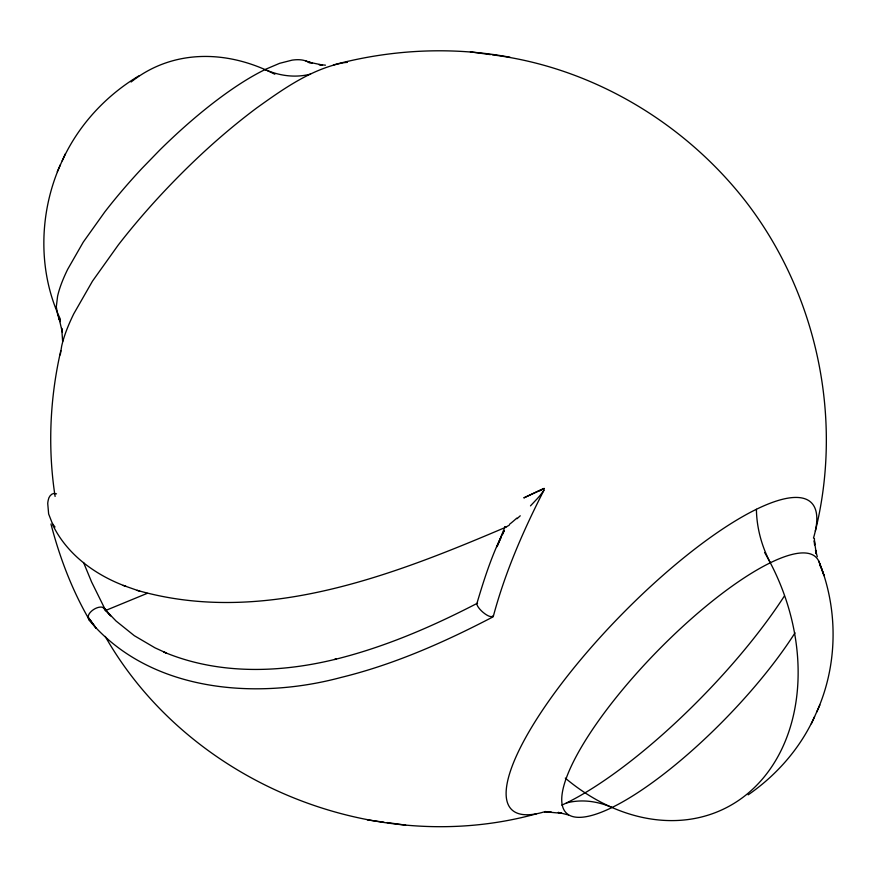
<?xml version="1.0" encoding="UTF-8"?>
<svg xmlns="http://www.w3.org/2000/svg" width="877" height="877" viewBox="0 0 877 877"><rect width="100%" height="100%" fill="white"/><g stroke="black" fill="none" stroke-linecap="round" stroke-linejoin="round"><path stroke-width="1.32" d="M105.383 610.765L104.845 608.802L110.623 615.884L103.047 607.432C96.163 604.922 82.438 616.092 90.769 620.96M60.283 354.889L61.653 346.196A220.171 59.066 -45.7 0 1 73.767 313.813L92.491 281.133L118.252 245.023A219.919 59 -45.7 0 1 156.161 200.044C186.856 166.466 220.237 135.222 256.698 107.97C283.074 89.103 310.699 69.404 343.05 62.815A218.822 58.704 -45.7 0 1 347.38 62.366M504.966 526.628L505.854 527.209L509.318 525.093M815.358 531.002C843.433 417.759 816.827 293.291 745.461 201.096C683.961 122.298 591.668 67.343 492.183 54.812M60.798 350.69C49.857 398.333 47.632 448.081 55.098 496.437M60.458 164.635C38.95 212.936 37.7 271.388 60.425 319.327M816.695 712.036C837.601 665.61 838.39 610.787 819.71 563.483M504.933 527L496.952 546.733L501.348 536.998M62.223 160.809C78.217 125.532 105.635 95.768 138.807 75.926M502.455 534.564L504.1 530.914M748.169 794.836C776.594 775.18 800.262 748.245 814.569 716.673M57.279 171.684L65.424 153.694M811.357 723.766L819.863 705.009M504.078 530.793C492.227 553.869 484.247 578.699 476.891 603.519C476.419 608.167 490.714 620.313 493.312 615.588M539.892 490.78L544.299 488.401L543.883 490.375C523.152 530.826 504.933 572.769 493.203 616.783C444.683 642.085 394.212 664.481 340.89 677.493C255.284 700.482 148.673 691.898 88.588 619.48M543.839 490.451L540.484 494.968A40.364 11.445 -43.7 0 1 537.437 498.487L530.486 505.876M520.247 515.797L517.024 518.724M541.35 489.772L523.81 497.895L543.641 488.5M505.81 527.22C391.504 575.915 262.212 626.233 137.174 590.331M105.569 610.502L147.292 593.323M333.413 64.942C390.813 49.474 451.512 46.349 510.041 57.257M536.417 813.834C374.183 858.747 188.566 782.821 105.229 636.406M477.548 603.212L476.935 603.464C431.605 626.912 384.334 647.281 334.652 659.482L336.351 659.044C279.895 673.065 218.329 674.895 163.878 652.049L166.389 653.058L154.966 647.818L134.302 635.682L116.016 620.982L103.047 607.432L104.823 608.77L91.592 581.966L83.534 562.475M544.628 812.091L550.975 811.663L546.316 811.916L561.795 813.308L558.287 812.42L568.428 814.941M325.455 65.161L318.943 64.58L322.407 65.008L309.11 62.234L312.267 63.122L305.963 61.028M470.39 51.864L490.418 54.615M367.364 819.885L383.951 822.209M387.031 822.549L405.645 825.136M52.642 524.764C66.959 554.549 95.56 575.191 125.992 586.384M123.251 585.43L139.827 591.251M56.523 493.85C52.39 491.942 48.772 496.229 48.268 500.011A40.43 28.667 -7.7 0 0 47.731 503.508L48.641 513.977L52.357 523.492M88.763 618.855C71.739 589.267 59.526 557.016 50.965 524.018M818.723 560.951L824.084 575.685L821.146 567.572M57.882 315.391L60.118 321.651L59.154 318.713L62.245 331.955L61.686 328.283L62.662 341.526M57.761 315.106L56.303 306.797L57.575 296.305A183.468 49.222 -45.7 0 1 67.672 269.327L83.282 242.085L104.747 211.993A183.019 49.101 -45.7 0 1 142.041 168.318L159.713 150.12A177.921 47.731 -45.7 0 1 264.887 69.678M817.309 556.72L815.5 550.076L816.355 553.946L814.349 540.681L814.612 544.924L814.393 538.456M545.505 811.488A214.459 57.531 -45.7 0 1 621.42 614.766A214.459 57.531 -45.7 0 1 813.472 538.083M784.433 595.932A214.459 57.531 -45.7 0 1 561.828 805.141M770.313 562.782A97.018 74.677 63.9 0 1 756.412 509.296M566.476 802.97A97.018 74.677 63.9 0 1 612.025 807.509M795.011 632.876A178.722 47.95 -45.7 0 1 587.623 816.41A178.722 47.95 -45.7 0 1 645.954 663.089A178.722 47.95 -45.7 0 1 820.313 566.367M764.623 552.488A194.036 149.364 63.9 0 1 761.104 780.541A194.036 149.364 63.9 0 1 565.292 778.107M310.524 74.085A97.018 74.677 63.9 0 1 264.975 69.546L279.642 63.319L292.074 60.151A182.35 48.926 -45.7 0 1 309.428 62.892M131.111 81.999A194.036 149.364 63.9 0 1 274.83 74.238M55.021 527.011A41.482 29.358 -3.3 0 1 52.488 523.448M516.849 518.066A33.392 7.74 -44.1 0 1 509.614 524.216M88.073 617.156L96.141 628.217L88.073 617.211"/></g></svg>
